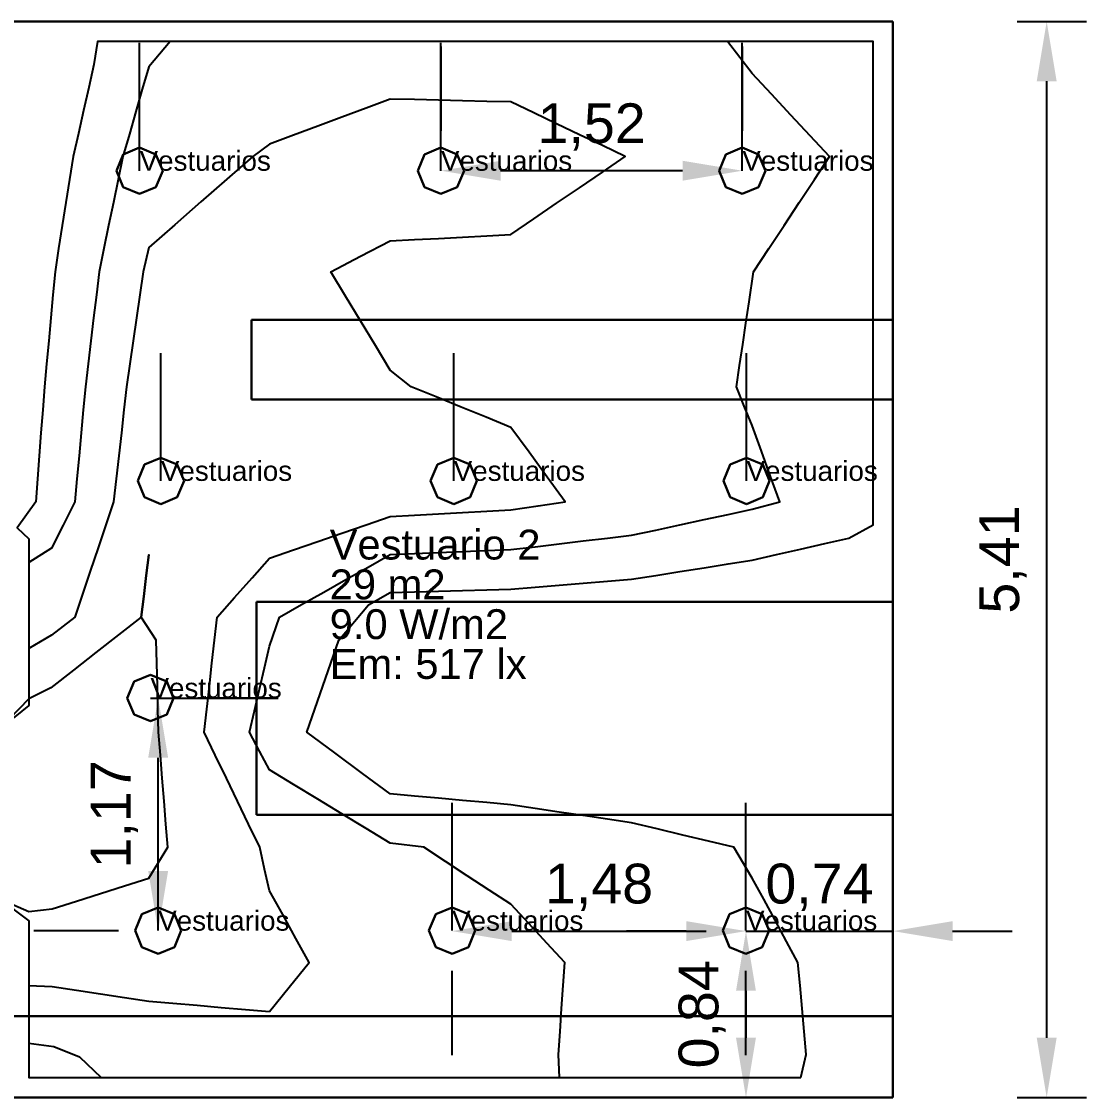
# Model space of a CAD drawing. Header units: millimetres. Extents: x 3.7 to 38, y 4.9 to 16.2.
# Drawn here: x 13.48 to 18.83, y 5.96 to 11.37 of the extents above; entities that cross this region are included whole.
import ezdxf

# ---------------------------------------------------------------- set-up
doc = ezdxf.new("R2010")
doc.units = ezdxf.units.MM
for name, color, linetype in [('DLXFURN', 5, 'Continuous'), ('DLXISO', 7, 'Continuous'), ('DLXLUM', 2, 'Continuous'), ('DLXLUMEX', 2, 'Continuous'), ('DLXSCENE', 7, 'Continuous'), ('DLXSUM', 9, 'Continuous'), ('MAPAS', 7, 'Continuous')]:
    doc.layers.add(name, color=color, linetype=linetype)
doc.layers.get('0').off()
doc.styles.get("Standard").update_dxf_attribs({"font": 'arial.ttf'})
doc.dimstyles.new('ISO-25', dxfattribs={"dimtxt": 0.2, "dimasz": 0.3, "dimexe": 0.2, "dimexo": 0.625, "dimgap": 0.1, "dimtad": 1, "dimtoh": 1, "dimtxsty": 'Standard', "dimcen": 2.5, "dimadec": 0, "dimazin": 0, "dimtfac": 1, "dimtmove": 0, "dimatfit": 3, "dimfxl": 1, "dimarcsym": 0})

# ---------------------------------------------------------------- blocks, each defined once
blk = doc.blocks.new('*U62')
at = {"color": 1}
blk.add_line((0, 0), (0, 0.6425), dxfattribs=at)
for p, q in [((-0.0822, 0.0822), (0, 0.1163)), ((0, 0.1163), (-0.0822, 0.0822)), ((0, 0.1163), (-0.0822, 0.0822)), ((-0.0822, 0.0822), (0, 0.1163)), ((0, 0.1163), (0.0822, 0.0822)), ((0.0822, 0.0822), (0, 0.1163)), ((0.0822, 0.0822), (0, 0.1163)), ((0, 0.1163), (0, 0.1163)), ((0, 0.1163), (0.0822, 0.0822)), ((0, 0.1163), (0, 0.1163)), ((-0.1163, 0), (-0.0822, 0.0822)), ((-0.0822, 0.0822), (-0.1163, 0)), ((-0.0822, 0.0822), (-0.1163, 0)), ((-0.1163, 0), (-0.0822, 0.0822)), ((-0.0822, 0.0822), (-0.0822, 0.0822)), ((-0.0822, 0.0822), (-0.0822, 0.0822)), ((0.0822, 0.0822), (0.1163, 0)), ((0.1163, 0), (0.0822, 0.0822)), ((0.0822, 0.0822), (0.0822, 0.0822)), ((0.1163, 0), (0.0822, 0.0822)), ((0.0822, 0.0822), (0.0822, 0.0822)), ((0.0822, 0.0822), (0.1163, 0)), ((-0.0822, -0.0822), (-0.1163, 0)), ((-0.1163, 0), (-0.0822, -0.0822)), ((-0.1163, 0), (-0.1163, 0)), ((-0.1163, 0), (-0.0822, -0.0822)), ((-0.0822, -0.0822), (-0.1163, 0)), ((-0.1163, 0), (-0.1163, 0)), ((0.1163, 0), (0.0822, -0.0822)), ((0.0822, -0.0822), (0.1163, 0)), ((0.0822, -0.0822), (0.1163, 0)), ((0.1163, 0), (0.0822, -0.0822)), ((0.1163, 0), (0.1163, 0)), ((0.1163, 0), (0.1163, 0)), ((0, -0.1163), (-0.0822, -0.0822)), ((-0.0822, -0.0822), (0, -0.1163)), ((-0.0822, -0.0822), (0, -0.1163)), ((0, -0.1163), (-0.0822, -0.0822)), ((-0.0822, -0.0822), (-0.0822, -0.0822)), ((-0.0822, -0.0822), (-0.0822, -0.0822)), ((0.0822, -0.0822), (0, -0.1163)), ((0, -0.1163), (0.0822, -0.0822)), ((0, -0.1163), (0.0822, -0.0822)), ((0.0822, -0.0822), (0, -0.1163)), ((0.0822, -0.0822), (0.0822, -0.0822)), ((0.0822, -0.0822), (0.0822, -0.0822)), ((0, -0.1163), (0, -0.1163)), ((0, -0.1163), (0, -0.1163))]:
    blk.add_line(p, q)
at = {"layer": 'DLXLUMEX', "color": 7}
blk.add_text('Vestuarios', height=0.1, dxfattribs=at).set_placement((0, 0))
blk = doc.blocks.new('*U63')
at = {"color": 1}
blk.add_line((0, 0), (0, 0.6425), dxfattribs=at)
for p, q in [((-0.0822, 0.0822), (0, 0.1163)), ((0, 0.1163), (-0.0822, 0.0822)), ((0, 0.1163), (-0.0822, 0.0822)), ((-0.0822, 0.0822), (0, 0.1163)), ((0, 0.1163), (0.0822, 0.0822)), ((0.0822, 0.0822), (0, 0.1163)), ((0.0822, 0.0822), (0, 0.1163)), ((0, 0.1163), (0, 0.1163)), ((0, 0.1163), (0.0822, 0.0822)), ((0, 0.1163), (0, 0.1163)), ((-0.1163, 0), (-0.0822, 0.0822)), ((-0.0822, 0.0822), (-0.1163, 0)), ((-0.0822, 0.0822), (-0.1163, 0)), ((-0.1163, 0), (-0.0822, 0.0822)), ((-0.0822, 0.0822), (-0.0822, 0.0822)), ((-0.0822, 0.0822), (-0.0822, 0.0822)), ((0.0822, 0.0822), (0.1163, 0)), ((0.1163, 0), (0.0822, 0.0822)), ((0.0822, 0.0822), (0.0822, 0.0822)), ((0.1163, 0), (0.0822, 0.0822)), ((0.0822, 0.0822), (0.0822, 0.0822)), ((0.0822, 0.0822), (0.1163, 0)), ((-0.0822, -0.0822), (-0.1163, 0)), ((-0.1163, 0), (-0.0822, -0.0822)), ((-0.1163, 0), (-0.1163, 0)), ((-0.1163, 0), (-0.0822, -0.0822)), ((-0.0822, -0.0822), (-0.1163, 0)), ((-0.1163, 0), (-0.1163, 0)), ((0.1163, 0), (0.0822, -0.0822)), ((0.0822, -0.0822), (0.1163, 0)), ((0.0822, -0.0822), (0.1163, 0)), ((0.1163, 0), (0.0822, -0.0822)), ((0.1163, 0), (0.1163, 0)), ((0.1163, 0), (0.1163, 0)), ((0, -0.1163), (-0.0822, -0.0822)), ((-0.0822, -0.0822), (0, -0.1163)), ((-0.0822, -0.0822), (0, -0.1163)), ((0, -0.1163), (-0.0822, -0.0822)), ((-0.0822, -0.0822), (-0.0822, -0.0822)), ((-0.0822, -0.0822), (-0.0822, -0.0822)), ((0.0822, -0.0822), (0, -0.1163)), ((0, -0.1163), (0.0822, -0.0822)), ((0, -0.1163), (0.0822, -0.0822)), ((0.0822, -0.0822), (0, -0.1163)), ((0.0822, -0.0822), (0.0822, -0.0822)), ((0.0822, -0.0822), (0.0822, -0.0822)), ((0, -0.1163), (0, -0.1163)), ((0, -0.1163), (0, -0.1163))]:
    blk.add_line(p, q)
at = {"layer": 'DLXLUMEX', "color": 7}
blk.add_text('Vestuarios', height=0.1, dxfattribs=at).set_placement((0, 0))
blk = doc.blocks.new('*U64')
at = {"color": 1}
blk.add_line((0, 0), (0, 0.6425), dxfattribs=at)
for p, q in [((-0.0822, 0.0822), (0, 0.1163)), ((0, 0.1163), (-0.0822, 0.0822)), ((0, 0.1163), (-0.0822, 0.0822)), ((-0.0822, 0.0822), (0, 0.1163)), ((0, 0.1163), (0.0822, 0.0822)), ((0.0822, 0.0822), (0, 0.1163)), ((0.0822, 0.0822), (0, 0.1163)), ((0, 0.1163), (0, 0.1163)), ((0, 0.1163), (0.0822, 0.0822)), ((0, 0.1163), (0, 0.1163)), ((-0.1163, 0), (-0.0822, 0.0822)), ((-0.0822, 0.0822), (-0.1163, 0)), ((-0.0822, 0.0822), (-0.1163, 0)), ((-0.1163, 0), (-0.0822, 0.0822)), ((-0.0822, 0.0822), (-0.0822, 0.0822)), ((-0.0822, 0.0822), (-0.0822, 0.0822)), ((0.0822, 0.0822), (0.1163, 0)), ((0.1163, 0), (0.0822, 0.0822)), ((0.0822, 0.0822), (0.0822, 0.0822)), ((0.1163, 0), (0.0822, 0.0822)), ((0.0822, 0.0822), (0.0822, 0.0822)), ((0.0822, 0.0822), (0.1163, 0)), ((-0.0822, -0.0822), (-0.1163, 0)), ((-0.1163, 0), (-0.0822, -0.0822)), ((-0.1163, 0), (-0.1163, 0)), ((-0.1163, 0), (-0.0822, -0.0822)), ((-0.0822, -0.0822), (-0.1163, 0)), ((-0.1163, 0), (-0.1163, 0)), ((0.1163, 0), (0.0822, -0.0822)), ((0.0822, -0.0822), (0.1163, 0)), ((0.0822, -0.0822), (0.1163, 0)), ((0.1163, 0), (0.0822, -0.0822)), ((0.1163, 0), (0.1163, 0)), ((0.1163, 0), (0.1163, 0)), ((0, -0.1163), (-0.0822, -0.0822)), ((-0.0822, -0.0822), (0, -0.1163)), ((-0.0822, -0.0822), (0, -0.1163)), ((0, -0.1163), (-0.0822, -0.0822)), ((-0.0822, -0.0822), (-0.0822, -0.0822)), ((-0.0822, -0.0822), (-0.0822, -0.0822)), ((0.0822, -0.0822), (0, -0.1163)), ((0, -0.1163), (0.0822, -0.0822)), ((0, -0.1163), (0.0822, -0.0822)), ((0.0822, -0.0822), (0, -0.1163)), ((0.0822, -0.0822), (0.0822, -0.0822)), ((0.0822, -0.0822), (0.0822, -0.0822)), ((0, -0.1163), (0, -0.1163)), ((0, -0.1163), (0, -0.1163))]:
    blk.add_line(p, q)
at = {"layer": 'DLXLUMEX', "color": 7}
blk.add_text('Vestuarios', height=0.1, dxfattribs=at).set_placement((0, 0))
blk = doc.blocks.new('*U65')
for p, q in [((-0.0822, 0.0822), (0, 0.1163)), ((0, 0.1163), (-0.0822, 0.0822)), ((0, 0.1163), (-0.0822, 0.0822)), ((-0.0822, 0.0822), (0, 0.1163)), ((0, 0.1163), (0.0822, 0.0822)), ((0.0822, 0.0822), (0, 0.1163)), ((0, 0.1163), (0, 0.1163)), ((0.0822, 0.0822), (0, 0.1163)), ((0, 0.1163), (0, 0.1163)), ((0, 0.1163), (0.0822, 0.0822)), ((-0.1163, 0), (-0.0822, 0.0822)), ((-0.0822, 0.0822), (-0.1163, 0)), ((-0.0822, 0.0822), (-0.1163, 0)), ((-0.1163, 0), (-0.0822, 0.0822)), ((-0.0822, 0.0822), (-0.0822, 0.0822)), ((-0.0822, 0.0822), (-0.0822, 0.0822)), ((0.0822, 0.0822), (0.1163, 0)), ((0.1163, 0), (0.0822, 0.0822)), ((0.0822, 0.0822), (0.0822, 0.0822)), ((0.1163, 0), (0.0822, 0.0822)), ((0.0822, 0.0822), (0.0822, 0.0822)), ((0.0822, 0.0822), (0.1163, 0)), ((-0.0822, -0.0822), (-0.1163, 0)), ((-0.1163, 0), (-0.0822, -0.0822)), ((-0.1163, 0), (-0.1163, 0)), ((-0.1163, 0), (-0.0822, -0.0822)), ((-0.0822, -0.0822), (-0.1163, 0)), ((-0.1163, 0), (-0.1163, 0)), ((0.1163, 0), (0.0822, -0.0822)), ((0.0822, -0.0822), (0.1163, 0)), ((0.0822, -0.0822), (0.1163, 0)), ((0.1163, 0), (0.0822, -0.0822)), ((0.1163, 0), (0.1163, 0)), ((0.1163, 0), (0.1163, 0)), ((0, -0.1163), (-0.0822, -0.0822)), ((-0.0822, -0.0822), (0, -0.1163)), ((-0.0822, -0.0822), (0, -0.1163)), ((0, -0.1163), (-0.0822, -0.0822)), ((-0.0822, -0.0822), (-0.0822, -0.0822)), ((-0.0822, -0.0822), (-0.0822, -0.0822)), ((0.0822, -0.0822), (0, -0.1163)), ((0, -0.1163), (0.0822, -0.0822)), ((0, -0.1163), (0.0822, -0.0822)), ((0.0822, -0.0822), (0, -0.1163)), ((0.0822, -0.0822), (0.0822, -0.0822)), ((0.0822, -0.0822), (0.0822, -0.0822)), ((0, -0.1163), (0, -0.1163)), ((0, -0.1163), (0, -0.1163))]:
    blk.add_line(p, q)
at = {"color": 1}
blk.add_line((0, 0), (0.6425, 0), dxfattribs=at)
at = {"layer": 'DLXLUMEX', "color": 7}
blk.add_text('Vestuarios', height=0.1, dxfattribs=at).set_placement((0, 0))
blk = doc.blocks.new('*U66')
at = {"color": 1}
blk.add_line((0, 0), (0, 0.6425), dxfattribs=at)
for p, q in [((-0.0822, 0.0822), (0, 0.1163)), ((0, 0.1163), (-0.0822, 0.0822)), ((0, 0.1163), (-0.0822, 0.0822)), ((-0.0822, 0.0822), (0, 0.1163)), ((0, 0.1163), (0.0822, 0.0822)), ((0.0822, 0.0822), (0, 0.1163)), ((0.0822, 0.0822), (0, 0.1163)), ((0, 0.1163), (0, 0.1163)), ((0, 0.1163), (0.0822, 0.0822)), ((0, 0.1163), (0, 0.1163)), ((-0.1163, 0), (-0.0822, 0.0822)), ((-0.0822, 0.0822), (-0.1163, 0)), ((-0.0822, 0.0822), (-0.1163, 0)), ((-0.1163, 0), (-0.0822, 0.0822)), ((-0.0822, 0.0822), (-0.0822, 0.0822)), ((-0.0822, 0.0822), (-0.0822, 0.0822)), ((0.0822, 0.0822), (0.1163, 0)), ((0.1163, 0), (0.0822, 0.0822)), ((0.0822, 0.0822), (0.0822, 0.0822)), ((0.1163, 0), (0.0822, 0.0822)), ((0.0822, 0.0822), (0.0822, 0.0822)), ((0.0822, 0.0822), (0.1163, 0)), ((-0.0822, -0.0822), (-0.1163, 0)), ((-0.1163, 0), (-0.0822, -0.0822)), ((-0.1163, 0), (-0.1163, 0)), ((-0.1163, 0), (-0.0822, -0.0822)), ((-0.0822, -0.0822), (-0.1163, 0)), ((-0.1163, 0), (-0.1163, 0)), ((0.1163, 0), (0.0822, -0.0822)), ((0.0822, -0.0822), (0.1163, 0)), ((0.0822, -0.0822), (0.1163, 0)), ((0.1163, 0), (0.0822, -0.0822)), ((0.1163, 0), (0.1163, 0)), ((0.1163, 0), (0.1163, 0)), ((0, -0.1163), (-0.0822, -0.0822)), ((-0.0822, -0.0822), (0, -0.1163)), ((-0.0822, -0.0822), (-0.0822, -0.0822)), ((-0.0822, -0.0822), (0, -0.1163)), ((0, -0.1163), (-0.0822, -0.0822)), ((-0.0822, -0.0822), (-0.0822, -0.0822)), ((0.0822, -0.0822), (0, -0.1163)), ((0, -0.1163), (0.0822, -0.0822)), ((0, -0.1163), (0.0822, -0.0822)), ((0.0822, -0.0822), (0, -0.1163)), ((0.0822, -0.0822), (0.0822, -0.0822)), ((0.0822, -0.0822), (0.0822, -0.0822)), ((0, -0.1163), (0, -0.1163)), ((0, -0.1163), (0, -0.1163))]:
    blk.add_line(p, q)
at = {"layer": 'DLXLUMEX', "color": 7}
blk.add_text('Vestuarios', height=0.1, dxfattribs=at).set_placement((0, 0))
blk = doc.blocks.new('*U67')
at = {"color": 1}
blk.add_line((0, 0), (0, 0.6425), dxfattribs=at)
for p, q in [((-0.0822, 0.0822), (0, 0.1163)), ((0, 0.1163), (-0.0822, 0.0822)), ((0, 0.1163), (-0.0822, 0.0822)), ((-0.0822, 0.0822), (0, 0.1163)), ((0, 0.1163), (0.0822, 0.0822)), ((0.0822, 0.0822), (0, 0.1163)), ((0.0822, 0.0822), (0, 0.1163)), ((0, 0.1163), (0, 0.1163)), ((0, 0.1163), (0.0822, 0.0822)), ((0, 0.1163), (0, 0.1163)), ((-0.1163, 0), (-0.0822, 0.0822)), ((-0.0822, 0.0822), (-0.1163, 0)), ((-0.0822, 0.0822), (-0.1163, 0)), ((-0.1163, 0), (-0.0822, 0.0822)), ((-0.0822, 0.0822), (-0.0822, 0.0822)), ((-0.0822, 0.0822), (-0.0822, 0.0822)), ((0.0822, 0.0822), (0.1163, 0)), ((0.1163, 0), (0.0822, 0.0822)), ((0.0822, 0.0822), (0.0822, 0.0822)), ((0.1163, 0), (0.0822, 0.0822)), ((0.0822, 0.0822), (0.0822, 0.0822)), ((0.0822, 0.0822), (0.1163, 0)), ((-0.0822, -0.0822), (-0.1163, 0)), ((-0.1163, 0), (-0.0822, -0.0822)), ((-0.1163, 0), (-0.1163, 0)), ((-0.1163, 0), (-0.0822, -0.0822)), ((-0.0822, -0.0822), (-0.1163, 0)), ((-0.1163, 0), (-0.1163, 0)), ((0.1163, 0), (0.0822, -0.0822)), ((0.0822, -0.0822), (0.1163, 0)), ((0.0822, -0.0822), (0.1163, 0)), ((0.1163, 0), (0.0822, -0.0822)), ((0.1163, 0), (0.1163, 0)), ((0.1163, 0), (0.1163, 0)), ((0, -0.1163), (-0.0822, -0.0822)), ((-0.0822, -0.0822), (0, -0.1163)), ((-0.0822, -0.0822), (0, -0.1163)), ((0, -0.1163), (-0.0822, -0.0822)), ((-0.0822, -0.0822), (-0.0822, -0.0822)), ((-0.0822, -0.0822), (-0.0822, -0.0822)), ((0.0822, -0.0822), (0, -0.1163)), ((0, -0.1163), (0.0822, -0.0822)), ((0, -0.1163), (0.0822, -0.0822)), ((0.0822, -0.0822), (0, -0.1163)), ((0.0822, -0.0822), (0.0822, -0.0822)), ((0.0822, -0.0822), (0.0822, -0.0822)), ((0, -0.1163), (0, -0.1163)), ((0, -0.1163), (0, -0.1163))]:
    blk.add_line(p, q)
at = {"layer": 'DLXLUMEX', "color": 7}
blk.add_text('Vestuarios', height=0.1, dxfattribs=at).set_placement((0, 0))
blk = doc.blocks.new('*U68')
at = {"color": 1}
blk.add_line((0, 0), (0, 0.6425), dxfattribs=at)
for p, q in [((-0.0822, 0.0822), (0, 0.1163)), ((0, 0.1163), (-0.0822, 0.0822)), ((0, 0.1163), (-0.0822, 0.0822)), ((-0.0822, 0.0822), (0, 0.1163)), ((0, 0.1163), (0.0822, 0.0822)), ((0.0822, 0.0822), (0, 0.1163)), ((0.0822, 0.0822), (0, 0.1163)), ((0, 0.1163), (0, 0.1163)), ((0, 0.1163), (0.0822, 0.0822)), ((0, 0.1163), (0, 0.1163)), ((-0.1163, 0), (-0.0822, 0.0822)), ((-0.0822, 0.0822), (-0.1163, 0)), ((-0.0822, 0.0822), (-0.1163, 0)), ((-0.1163, 0), (-0.0822, 0.0822)), ((-0.0822, 0.0822), (-0.0822, 0.0822)), ((-0.0822, 0.0822), (-0.0822, 0.0822)), ((0.0822, 0.0822), (0.1163, 0)), ((0.1163, 0), (0.0822, 0.0822)), ((0.0822, 0.0822), (0.0822, 0.0822)), ((0.1163, 0), (0.0822, 0.0822)), ((0.0822, 0.0822), (0.0822, 0.0822)), ((0.0822, 0.0822), (0.1163, 0)), ((-0.0822, -0.0822), (-0.1163, 0)), ((-0.1163, 0), (-0.0822, -0.0822)), ((-0.1163, 0), (-0.1163, 0)), ((-0.1163, 0), (-0.0822, -0.0822)), ((-0.0822, -0.0822), (-0.1163, 0)), ((-0.1163, 0), (-0.1163, 0)), ((0.1163, 0), (0.0822, -0.0822)), ((0.0822, -0.0822), (0.1163, 0)), ((0.0822, -0.0822), (0.1163, 0)), ((0.1163, 0), (0.0822, -0.0822)), ((0.1163, 0), (0.1163, 0)), ((0.1163, 0), (0.1163, 0)), ((0, -0.1163), (-0.0822, -0.0822)), ((-0.0822, -0.0822), (0, -0.1163)), ((-0.0822, -0.0822), (-0.0822, -0.0822)), ((-0.0822, -0.0822), (0, -0.1163)), ((0, -0.1163), (-0.0822, -0.0822)), ((-0.0822, -0.0822), (-0.0822, -0.0822)), ((0.0822, -0.0822), (0, -0.1163)), ((0, -0.1163), (0.0822, -0.0822)), ((0, -0.1163), (0.0822, -0.0822)), ((0.0822, -0.0822), (0, -0.1163)), ((0.0822, -0.0822), (0.0822, -0.0822)), ((0.0822, -0.0822), (0.0822, -0.0822)), ((0, -0.1163), (0, -0.1163)), ((0, -0.1163), (0, -0.1163))]:
    blk.add_line(p, q)
at = {"layer": 'DLXLUMEX', "color": 7}
blk.add_text('Vestuarios', height=0.1, dxfattribs=at).set_placement((0, 0))
blk = doc.blocks.new('*U69')
at = {"color": 1}
blk.add_line((0, 0), (0, 0.6425), dxfattribs=at)
for p, q in [((-0.0822, 0.0822), (0, 0.1163)), ((0, 0.1163), (-0.0822, 0.0822)), ((0, 0.1163), (-0.0822, 0.0822)), ((-0.0822, 0.0822), (0, 0.1163)), ((0, 0.1163), (0.0822, 0.0822)), ((0.0822, 0.0822), (0, 0.1163)), ((0.0822, 0.0822), (0, 0.1163)), ((0, 0.1163), (0, 0.1163)), ((0, 0.1163), (0.0822, 0.0822)), ((0, 0.1163), (0, 0.1163)), ((-0.1163, 0), (-0.0822, 0.0822)), ((-0.0822, 0.0822), (-0.1163, 0)), ((-0.0822, 0.0822), (-0.1163, 0)), ((-0.1163, 0), (-0.0822, 0.0822)), ((-0.0822, 0.0822), (-0.0822, 0.0822)), ((-0.0822, 0.0822), (-0.0822, 0.0822)), ((0.0822, 0.0822), (0.1163, 0)), ((0.1163, 0), (0.0822, 0.0822)), ((0.0822, 0.0822), (0.0822, 0.0822)), ((0.1163, 0), (0.0822, 0.0822)), ((0.0822, 0.0822), (0.0822, 0.0822)), ((0.0822, 0.0822), (0.1163, 0)), ((-0.0822, -0.0822), (-0.1163, 0)), ((-0.1163, 0), (-0.0822, -0.0822)), ((-0.1163, 0), (-0.0822, -0.0822)), ((-0.0822, -0.0822), (-0.1163, 0)), ((-0.1163, 0), (-0.1163, 0)), ((-0.1163, 0), (-0.1163, 0)), ((0.1163, 0), (0.0822, -0.0822)), ((0.0822, -0.0822), (0.1163, 0)), ((0.0822, -0.0822), (0.1163, 0)), ((0.1163, 0), (0.0822, -0.0822)), ((0.1163, 0), (0.1163, 0)), ((0.1163, 0), (0.1163, 0)), ((0, -0.1163), (-0.0822, -0.0822)), ((-0.0822, -0.0822), (0, -0.1163)), ((-0.0822, -0.0822), (0, -0.1163)), ((0, -0.1163), (-0.0822, -0.0822)), ((-0.0822, -0.0822), (-0.0822, -0.0822)), ((-0.0822, -0.0822), (-0.0822, -0.0822)), ((0.0822, -0.0822), (0, -0.1163)), ((0, -0.1163), (0.0822, -0.0822)), ((0, -0.1163), (0.0822, -0.0822)), ((0.0822, -0.0822), (0, -0.1163)), ((0.0822, -0.0822), (0.0822, -0.0822)), ((0.0822, -0.0822), (0.0822, -0.0822)), ((0, -0.1163), (0, -0.1163)), ((0, -0.1163), (0, -0.1163))]:
    blk.add_line(p, q)
at = {"layer": 'DLXLUMEX', "color": 7}
blk.add_text('Vestuarios', height=0.1, dxfattribs=at).set_placement((0, 0))
blk = doc.blocks.new('*U70')
at = {"color": 1}
blk.add_line((0, 0), (0, 0.6425), dxfattribs=at)
for p, q in [((-0.0822, 0.0822), (0, 0.1163)), ((0, 0.1163), (-0.0822, 0.0822)), ((0, 0.1163), (-0.0822, 0.0822)), ((-0.0822, 0.0822), (0, 0.1163)), ((0, 0.1163), (0.0822, 0.0822)), ((0.0822, 0.0822), (0, 0.1163)), ((0.0822, 0.0822), (0, 0.1163)), ((0, 0.1163), (0, 0.1163)), ((0, 0.1163), (0.0822, 0.0822)), ((0, 0.1163), (0, 0.1163)), ((-0.1163, 0), (-0.0822, 0.0822)), ((-0.0822, 0.0822), (-0.1163, 0)), ((-0.0822, 0.0822), (-0.1163, 0)), ((-0.1163, 0), (-0.0822, 0.0822)), ((-0.0822, 0.0822), (-0.0822, 0.0822)), ((-0.0822, 0.0822), (-0.0822, 0.0822)), ((0.0822, 0.0822), (0.1163, 0)), ((0.1163, 0), (0.0822, 0.0822)), ((0.0822, 0.0822), (0.0822, 0.0822)), ((0.1163, 0), (0.0822, 0.0822)), ((0.0822, 0.0822), (0.0822, 0.0822)), ((0.0822, 0.0822), (0.1163, 0)), ((-0.0822, -0.0822), (-0.1163, 0)), ((-0.1163, 0), (-0.0822, -0.0822)), ((-0.1163, 0), (-0.0822, -0.0822)), ((-0.0822, -0.0822), (-0.1163, 0)), ((-0.1163, 0), (-0.1163, 0)), ((-0.1163, 0), (-0.1163, 0)), ((0.1163, 0), (0.0822, -0.0822)), ((0.0822, -0.0822), (0.1163, 0)), ((0.0822, -0.0822), (0.1163, 0)), ((0.1163, 0), (0.0822, -0.0822)), ((0.1163, 0), (0.1163, 0)), ((0.1163, 0), (0.1163, 0)), ((0, -0.1163), (-0.0822, -0.0822)), ((-0.0822, -0.0822), (0, -0.1163)), ((-0.0822, -0.0822), (-0.0822, -0.0822)), ((-0.0822, -0.0822), (0, -0.1163)), ((0, -0.1163), (-0.0822, -0.0822)), ((-0.0822, -0.0822), (-0.0822, -0.0822)), ((0.0822, -0.0822), (0, -0.1163)), ((0, -0.1163), (0.0822, -0.0822)), ((0, -0.1163), (0.0822, -0.0822)), ((0.0822, -0.0822), (0, -0.1163)), ((0.0822, -0.0822), (0.0822, -0.0822)), ((0.0822, -0.0822), (0.0822, -0.0822)), ((0, -0.1163), (0, -0.1163)), ((0, -0.1163), (0, -0.1163))]:
    blk.add_line(p, q)
at = {"layer": 'DLXLUMEX', "color": 7}
blk.add_text('Vestuarios', height=0.1, dxfattribs=at).set_placement((0, 0))
blk = doc.blocks.new('*U72')
at = {"color": 1}
blk.add_line((0, 0), (0, 0.6425), dxfattribs=at)
for p, q in [((-0.0822, 0.0822), (0, 0.1163)), ((0, 0.1163), (-0.0822, 0.0822)), ((0, 0.1163), (-0.0822, 0.0822)), ((-0.0822, 0.0822), (0, 0.1163)), ((0, 0.1163), (0.0822, 0.0822)), ((0.0822, 0.0822), (0, 0.1163)), ((0.0822, 0.0822), (0, 0.1163)), ((0, 0.1163), (0, 0.1163)), ((0, 0.1163), (0.0822, 0.0822)), ((0, 0.1163), (0, 0.1163)), ((-0.1163, 0), (-0.0822, 0.0822)), ((-0.0822, 0.0822), (-0.1163, 0)), ((-0.0822, 0.0822), (-0.1163, 0)), ((-0.1163, 0), (-0.0822, 0.0822)), ((-0.0822, 0.0822), (-0.0822, 0.0822)), ((-0.0822, 0.0822), (-0.0822, 0.0822)), ((0.0822, 0.0822), (0.1163, 0)), ((0.1163, 0), (0.0822, 0.0822)), ((0.0822, 0.0822), (0.0822, 0.0822)), ((0.1163, 0), (0.0822, 0.0822)), ((0.0822, 0.0822), (0.0822, 0.0822)), ((0.0822, 0.0822), (0.1163, 0)), ((-0.0822, -0.0822), (-0.1163, 0)), ((-0.1163, 0), (-0.0822, -0.0822)), ((-0.1163, 0), (-0.0822, -0.0822)), ((-0.0822, -0.0822), (-0.1163, 0)), ((-0.1163, 0), (-0.1163, 0)), ((-0.1163, 0), (-0.1163, 0)), ((0.1163, 0), (0.0822, -0.0822)), ((0.0822, -0.0822), (0.1163, 0)), ((0.0822, -0.0822), (0.1163, 0)), ((0.1163, 0), (0.0822, -0.0822)), ((0.1163, 0), (0.1163, 0)), ((0.1163, 0), (0.1163, 0)), ((0, -0.1163), (-0.0822, -0.0822)), ((-0.0822, -0.0822), (0, -0.1163)), ((-0.0822, -0.0822), (0, -0.1163)), ((0, -0.1163), (-0.0822, -0.0822)), ((-0.0822, -0.0822), (-0.0822, -0.0822)), ((-0.0822, -0.0822), (-0.0822, -0.0822)), ((0.0822, -0.0822), (0, -0.1163)), ((0, -0.1163), (0.0822, -0.0822)), ((0, -0.1163), (0.0822, -0.0822)), ((0.0822, -0.0822), (0, -0.1163)), ((0.0822, -0.0822), (0.0822, -0.0822)), ((0.0822, -0.0822), (0.0822, -0.0822)), ((0, -0.1163), (0, -0.1163)), ((0, -0.1163), (0, -0.1163))]:
    blk.add_line(p, q)
at = {"layer": 'DLXLUMEX', "color": 7}
blk.add_text('Vestuarios', height=0.1, dxfattribs=at).set_placement((0, 0))
blk = doc.blocks.new('*U74')
for p, q in [((2.625, 0.2559), (-0.575, 0.2559)), ((-0.575, 0.2559), (-0.575, -0.8141)), ((-0.575, 0.2559), (-0.575, -0.8141)), ((-0.575, -0.8141), (-0.575, 0.2559)), ((-0.575, 0.2559), (-0.575, 0.2559)), ((2.625, 0.2559), (-0.575, 0.2559)), ((-0.575, 0.2559), (-0.575, 0.2559)), ((-0.575, 0.2559), (2.625, 0.2559)), ((2.625, -0.8141), (2.625, 0.2559)), ((2.625, -0.8141), (2.625, 0.2559)), ((2.625, 0.2559), (2.625, 0.2559)), ((2.625, 0.2559), (2.625, -0.8141)), ((2.625, 0.2559), (2.625, 0.2559)), ((-0.575, -0.8141), (2.625, -0.8141)), ((-0.575, -0.8141), (-0.575, -0.8141)), ((-0.575, -0.8141), (2.625, -0.8141)), ((2.625, -0.8141), (-0.575, -0.8141)), ((-0.575, -0.8141), (-0.575, -0.8141)), ((2.625, -0.8141), (2.625, -0.8141)), ((2.625, -0.8141), (2.625, -0.8141))]:
    blk.add_line(p, q)
blk = doc.blocks.new('*U75')
for p, q in [((2.933, 0.2), (-0.292, 0.2)), ((-0.292, 0.2), (-0.292, -0.2)), ((-0.292, 0.2), (-0.292, -0.2)), ((-0.292, -0.2), (-0.292, 0.2)), ((-0.292, 0.2), (-0.292, 0.2)), ((-0.292, 0.2), (-0.292, 0.2)), ((-0.292, 0.2), (2.933, 0.2)), ((2.933, 0.2), (-0.292, 0.2)), ((2.933, -0.2), (2.933, 0.2)), ((2.933, 0.2), (2.933, 0.2)), ((-0.292, -0.2), (2.933, -0.2)), ((-0.292, -0.2), (-0.292, -0.2)), ((-0.292, -0.2), (2.933, -0.2)), ((2.933, -0.2), (-0.292, -0.2)), ((-0.292, -0.2), (-0.292, -0.2)), ((2.933, -0.2), (2.933, -0.2))]:
    blk.add_line(p, q)
blk = doc.blocks.new('*U76')
for p, q in [((4.033, -0.9997), (-0.412, -0.9997)), ((-0.412, -0.9997), (-0.412, -1.4077)), ((4.033, -0.9997), (-0.412, -0.9997)), ((-0.412, -0.9997), (-0.412, -0.9997)), ((-0.412, -0.9997), (4.033, -0.9997)), ((4.033, -1.4077), (4.033, -0.9997)), ((4.033, -0.9997), (4.033, -0.9997)), ((-0.412, -1.4077), (4.033, -1.4077))]:
    blk.add_line(p, q)
blk = doc.blocks.new('*U77')
for p, q in [((42.958, 57.8), (48.033, 57.8)), ((48.033, 57.8), (42.958, 57.8)), ((48.033, 57.8), (48.033, 52.3923)), ((48.033, 52.3923), (48.033, 57.8)), ((48.033, 57.8), (48.033, 57.8)), ((48.033, 57.8), (48.033, 57.8)), ((48.033, 52.3923), (43.588, 52.3923)), ((43.588, 52.3923), (48.033, 52.3923)), ((48.033, 52.3923), (48.033, 52.3923)), ((48.033, 52.3923), (48.033, 52.3923))]:
    blk.add_line(p, q)
blk = doc.blocks.new('*U78')
for p, q in [((42.958, 57.8), (48.033, 57.8)), ((48.033, 57.8), (48.033, 52.3923)), ((48.033, 52.3923), (43.588, 52.3923))]:
    blk.add_line(p, q)
blk = doc.blocks.new('*U79')
for p, q in [((48.033, 57.8), (42.958, 57.8)), ((48.033, 52.3923), (48.033, 57.8)), ((43.588, 52.3923), (48.033, 52.3923))]:
    blk.add_line(p, q)
blk = doc.blocks.new('*U80')
at = {"layer": 'DLXSUM'}
for s, p in [('Vestuario 2', (0, 0)), ('29 m2', (0, -0.2)), ('9.0 W/m2', (0, -0.4)), ('Em: 517 lx', (0, -0.6))]:
    blk.add_text(s, height=0.15, dxfattribs=at).set_placement(p)
blk = doc.blocks.new('*U82')
at = {"color": 1}
for points in [[(47.5692, 52.4923, 0.85), (47.5976, 52.6081, 0.85), (47.587, 52.7238, 0.85), (47.5764, 52.8395, 0.85), (47.5658, 52.9552, 0.85), (47.5552, 53.071, 0.85), (47.4979, 53.1769, 0.85), (47.4407, 53.2829, 0.85), (47.3834, 53.3889, 0.85), (47.3261, 53.4949, 0.85), (47.2336, 53.6496, 0.85), (47.105, 53.6803, 0.85), (46.9764, 53.711, 0.85), (46.8478, 53.7417, 0.85), (46.7192, 53.7725, 0.85), (46.5978, 53.7906, 0.85), (46.4764, 53.8087, 0.85), (46.3551, 53.8269, 0.85), (46.2337, 53.845, 0.85), (46.1123, 53.8631, 0.85), (45.9909, 53.874, 0.85), (45.8695, 53.885, 0.85), (45.7482, 53.8959, 0.85), (45.6268, 53.9068, 0.85), (45.5054, 53.9177, 0.85), (45.3659, 54.0212, 0.85), (45.2264, 54.1247, 0.85), (45.0869, 54.2282, 0.85), (45.127, 54.3439, 0.85), (45.1671, 54.4597, 0.85), (45.2072, 54.5754, 0.85), (45.2473, 54.6911, 0.85), (45.3964, 54.8683, 0.85), (45.5054, 54.9297, 0.85), (45.6268, 54.9331, 0.85), (45.7482, 54.9364, 0.85), (45.8695, 54.9398, 0.85), (45.9909, 54.9432, 0.85), (46.1123, 54.9466, 0.85), (46.2337, 54.9567, 0.85), (46.3551, 54.9667, 0.85), (46.4764, 54.9768, 0.85), (46.5978, 54.9869, 0.85), (46.7192, 54.997, 0.85), (46.8406, 55.0162, 0.85), (46.962, 55.0354, 0.85), (47.0834, 55.0546, 0.85), (47.2047, 55.0738, 0.85), (47.3261, 55.093, 0.85), (47.4475, 55.1208, 0.85), (47.5689, 55.1486, 0.85), (47.6903, 55.1764, 0.85), (47.8116, 55.2041, 0.85), (47.933, 55.2698, 0.85), (47.933, 55.3855, 0.85), (47.933, 55.5012, 0.85), (47.933, 55.6169, 0.85), (47.933, 55.7327, 0.85), (47.933, 55.8484, 0.85), (47.933, 55.9641, 0.85), (47.933, 56.0798, 0.85), (47.933, 56.1956, 0.85), (47.933, 56.3113, 0.85), (47.933, 56.427, 0.85), (47.933, 56.5427, 0.85), (47.933, 56.6585, 0.85), (47.933, 56.7742, 0.85), (47.933, 56.8899, 0.85), (47.933, 57.0056, 0.85), (47.933, 57.1214, 0.85), (47.933, 57.2371, 0.85), (47.933, 57.3528, 0.85), (47.933, 57.4685, 0.85), (47.933, 57.5843, 0.85), (47.933, 57.7, 0.85), (47.8111, 57.7, 0.85), (47.6893, 57.7, 0.85), (47.5674, 57.7, 0.85), (47.4455, 57.7, 0.85), (47.3236, 57.7, 0.85), (47.2018, 57.7, 0.85), (47.0799, 57.7, 0.85), (46.958, 57.7, 0.85), (46.8361, 57.7, 0.85), (46.7143, 57.7, 0.85), (46.5924, 57.7, 0.85), (46.4705, 57.7, 0.85), (46.3486, 57.7, 0.85), (46.2268, 57.7, 0.85), (46.1049, 57.7, 0.85), (45.983, 57.7, 0.85), (45.8611, 57.7, 0.85), (45.7393, 57.7, 0.85), (45.6174, 57.7, 0.85), (45.4955, 57.7, 0.85), (45.3736, 57.7, 0.85), (45.2518, 57.7, 0.85), (45.1299, 57.7, 0.85), (45.008, 57.7, 0.85), (44.8861, 57.7, 0.85), (44.7643, 57.7, 0.85), (44.6424, 57.7, 0.85), (44.5205, 57.7, 0.85), (44.3986, 57.7, 0.85), (44.2768, 57.7, 0.85), (44.1549, 57.7, 0.85), (44.033, 57.7, 0.85), (44.0158, 57.5843, 0.85), (43.9897, 57.4685, 0.85), (43.9636, 57.3528, 0.85), (43.9375, 57.2371, 0.85), (43.9113, 57.1214, 0.85), (43.8931, 57.0056, 0.85), (43.8749, 56.8899, 0.85), (43.8567, 56.7742, 0.85), (43.8385, 56.6585, 0.85), (43.8203, 56.5427, 0.85), (43.8096, 56.427, 0.85), (43.7989, 56.3113, 0.85), (43.7883, 56.1956, 0.85), (43.7776, 56.0798, 0.85), (43.767, 55.9641, 0.85), (43.7583, 55.8484, 0.85), (43.7496, 55.7327, 0.85), (43.7409, 55.6169, 0.85), (43.7323, 55.5012, 0.85), (43.7236, 55.3855, 0.85), (43.6301, 55.2555, 0.85), (43.688, 55.2004, 0.85), (43.688, 55.0807, 0.85), (43.688, 54.9609, 0.85), (43.688, 54.8412, 0.85), (43.688, 54.7215, 0.85), (43.688, 54.6017, 0.85), (43.688, 54.482, 0.85), (43.688, 54.3622, 0.85), (43.538, 54.2425, 0.85)], [(43.538, 53.3925, 0.85), (43.688, 53.28, 0.85), (43.688, 53.1674, 0.85), (43.688, 53.0549, 0.85), (43.688, 52.9424, 0.85), (43.688, 52.8299, 0.85), (43.688, 52.7174, 0.85), (43.688, 52.6048, 0.85), (43.688, 52.4923, 0.85), (43.8093, 52.4923, 0.85), (43.9306, 52.4923, 0.85), (44.0519, 52.4923, 0.85), (44.1732, 52.4923, 0.85), (44.2945, 52.4923, 0.85), (44.4158, 52.4923, 0.85), (44.537, 52.4923, 0.85), (44.6583, 52.4923, 0.85), (44.7796, 52.4923, 0.85), (44.9009, 52.4923, 0.85), (45.0222, 52.4923, 0.85), (45.1435, 52.4923, 0.85), (45.2648, 52.4923, 0.85), (45.386, 52.4923, 0.85), (45.5073, 52.4923, 0.85), (45.6286, 52.4923, 0.85), (45.7499, 52.4923, 0.85), (45.8712, 52.4923, 0.85), (45.9925, 52.4923, 0.85), (46.1137, 52.4923, 0.85), (46.235, 52.4923, 0.85), (46.3563, 52.4923, 0.85), (46.4776, 52.4923, 0.85), (46.5989, 52.4923, 0.85), (46.7202, 52.4923, 0.85), (46.8415, 52.4923, 0.85), (46.9627, 52.4923, 0.85), (47.084, 52.4923, 0.85), (47.2053, 52.4923, 0.85), (47.3266, 52.4923, 0.85), (47.4479, 52.4923, 0.85), (47.5692, 52.4923, 0.85)]]:
    blk.add_polyline3d(points, dxfattribs=at)
at = {"color": 3}
for points in [[(46.3563, 52.4923, 0.85), (46.3511, 52.6081, 0.85), (46.3592, 52.7238, 0.85), (46.3674, 52.8395, 0.85), (46.3755, 52.9552, 0.85), (46.3836, 53.071, 0.85), (46.2932, 53.1684, 0.85), (46.2027, 53.2659, 0.85), (46.1123, 53.3633, 0.85), (46.0027, 53.4349, 0.85), (45.8931, 53.5065, 0.85), (45.7835, 53.578, 0.85), (45.6739, 53.6496, 0.85), (45.5054, 53.6701, 0.85), (45.384, 53.7438, 0.85), (45.2626, 53.8175, 0.85), (45.1413, 53.8912, 0.85), (45.0199, 53.9649, 0.85), (44.8985, 54.0386, 0.85), (44.8487, 54.1334, 0.85), (44.7988, 54.2282, 0.85), (44.8237, 54.3361, 0.85), (44.8487, 54.444, 0.85), (44.8736, 54.5519, 0.85), (44.8985, 54.6598, 0.85), (44.9488, 54.8068, 0.85), (45.0601, 54.8696, 0.85), (45.1714, 54.9323, 0.85), (45.2827, 54.995, 0.85), (45.3941, 55.0578, 0.85), (45.5054, 55.1205, 0.85), (45.6268, 55.1256, 0.85), (45.7482, 55.1308, 0.85), (45.8695, 55.1359, 0.85), (45.9909, 55.141, 0.85), (46.1123, 55.1461, 0.85), (46.2337, 55.1605, 0.85), (46.3551, 55.175, 0.85), (46.4764, 55.1894, 0.85), (46.5978, 55.2038, 0.85), (46.7192, 55.2183, 0.85), (46.8406, 55.2443, 0.85), (46.962, 55.2704, 0.85), (47.0834, 55.2964, 0.85), (47.2047, 55.3225, 0.85), (47.3261, 55.3485, 0.85), (47.4642, 55.3855, 0.85), (47.4181, 55.5133, 0.85), (47.3721, 55.6411, 0.85), (47.3261, 55.7689, 0.85), (47.2859, 55.8665, 0.85), (47.2457, 55.9641, 0.85), (47.2618, 56.0707, 0.85), (47.2778, 56.1774, 0.85), (47.2939, 56.284, 0.85), (47.31, 56.3906, 0.85), (47.3328, 56.5427, 0.85), (47.4091, 56.6585, 0.85), (47.4854, 56.7742, 0.85), (47.5617, 56.8899, 0.85), (47.638, 57.0056, 0.85), (47.7143, 57.1214, 0.85), (47.6172, 57.2257, 0.85), (47.5202, 57.3301, 0.85), (47.4231, 57.4344, 0.85), (47.3261, 57.5388, 0.85), (47.2018, 57.7, 0.85), (47.0799, 57.7, 0.85), (46.958, 57.7, 0.85), (46.8361, 57.7, 0.85), (46.7143, 57.7, 0.85), (46.5924, 57.7, 0.85), (46.4705, 57.7, 0.85), (46.3486, 57.7, 0.85), (46.2268, 57.7, 0.85), (46.1049, 57.7, 0.85), (45.983, 57.7, 0.85), (45.8611, 57.7, 0.85), (45.7393, 57.7, 0.85), (45.6174, 57.7, 0.85), (45.4955, 57.7, 0.85), (45.3736, 57.7, 0.85), (45.2518, 57.7, 0.85), (45.1299, 57.7, 0.85), (45.008, 57.7, 0.85), (44.8861, 57.7, 0.85), (44.7643, 57.7, 0.85), (44.6424, 57.7, 0.85), (44.5205, 57.7, 0.85), (44.3986, 57.7, 0.85), (44.2916, 57.5725, 0.85), (44.2591, 57.4597, 0.85), (44.2266, 57.3469, 0.85), (44.1941, 57.2342, 0.85), (44.1616, 57.1214, 0.85), (44.1377, 57.0056, 0.85), (44.1137, 56.8899, 0.85), (44.0897, 56.7742, 0.85), (44.0657, 56.6585, 0.85), (44.0417, 56.5427, 0.85), (44.028, 56.427, 0.85), (44.0144, 56.3113, 0.85), (44.0007, 56.1956, 0.85), (43.987, 56.0798, 0.85), (43.9733, 55.9641, 0.85), (43.9625, 55.8484, 0.85), (43.9516, 55.7327, 0.85), (43.9408, 55.6169, 0.85), (43.93, 55.5012, 0.85), (43.9192, 55.3855, 0.85), (43.8606, 55.2695, 0.85), (43.802, 55.1536, 0.85), (43.688, 55.0807, 0.85), (43.688, 54.956, 0.85), (43.688, 54.8412, 0.85), (43.688, 54.7215, 0.85), (43.688, 54.6017, 0.85), (43.688, 54.482, 0.85), (43.688, 54.3622, 0.85), (43.538, 54.2425, 0.85)], [(43.538, 53.3925, 0.85), (43.688, 53.28, 0.85), (43.688, 53.1674, 0.85), (43.688, 53.0549, 0.85), (43.688, 52.9424, 0.85), (43.688, 52.8299, 0.85), (43.688, 52.6648, 0.85), (43.8137, 52.6484, 0.85), (43.9427, 52.5963, 0.85), (44.0519, 52.4923, 0.85), (44.1732, 52.4923, 0.85), (44.2945, 52.4923, 0.85), (44.4158, 52.4923, 0.85), (44.537, 52.4923, 0.85), (44.6583, 52.4923, 0.85), (44.7796, 52.4923, 0.85), (44.9009, 52.4923, 0.85), (45.0222, 52.4923, 0.85), (45.1435, 52.4923, 0.85), (45.2648, 52.4923, 0.85), (45.386, 52.4923, 0.85), (45.5073, 52.4923, 0.85), (45.6286, 52.4923, 0.85), (45.7499, 52.4923, 0.85), (45.8712, 52.4923, 0.85), (45.9925, 52.4923, 0.85), (46.1137, 52.4923, 0.85), (46.235, 52.4923, 0.85), (46.3563, 52.4923, 0.85)]]:
    blk.add_polyline3d(points, dxfattribs=at)
at = {"color": 6}
for points in [[(44.8985, 52.8238, 0.85), (44.9982, 52.9474, 0.85), (45.0978, 53.071, 0.85), (45.0314, 53.191, 0.85), (44.9649, 53.3111, 0.85), (44.8985, 53.4312, 0.85), (44.8739, 53.5404, 0.85), (44.8492, 53.6496, 0.85), (44.7933, 53.7653, 0.85), (44.7374, 53.881, 0.85), (44.6816, 53.9968, 0.85), (44.6257, 54.1125, 0.85), (44.5698, 54.2282, 0.85), (44.5829, 54.3439, 0.85), (44.5961, 54.4597, 0.85), (44.6092, 54.5754, 0.85), (44.6223, 54.6911, 0.85), (44.6354, 54.8068, 0.85), (44.7231, 54.9054, 0.85), (44.8108, 55.0039, 0.85), (44.8985, 55.1024, 0.85), (45.0199, 55.1442, 0.85), (45.1413, 55.186, 0.85), (45.2626, 55.2278, 0.85), (45.384, 55.2696, 0.85), (45.5054, 55.3114, 0.85), (45.6268, 55.3182, 0.85), (45.7482, 55.3251, 0.85), (45.8695, 55.3319, 0.85), (45.9909, 55.3388, 0.85), (46.1123, 55.3456, 0.85), (46.2488, 55.3656, 0.85), (46.3853, 55.3855, 0.85), (46.2943, 55.5102, 0.85), (46.2033, 55.6349, 0.85), (46.1123, 55.7597, 0.85), (45.9871, 55.8108, 0.85), (45.8618, 55.8619, 0.85), (45.7365, 55.913, 0.85), (45.6113, 55.9641, 0.85), (45.5054, 56.0482, 0.85), (45.4308, 56.1718, 0.85), (45.3561, 56.2954, 0.85), (45.2815, 56.4191, 0.85), (45.2068, 56.5427, 0.85), (45.3561, 56.6199, 0.85), (45.5054, 56.697, 0.85), (45.6268, 56.7036, 0.85), (45.7482, 56.7101, 0.85), (45.8695, 56.7167, 0.85), (45.9909, 56.7232, 0.85), (46.1123, 56.7297, 0.85), (46.2273, 56.8081, 0.85), (46.3423, 56.8864, 0.85), (46.4573, 56.9647, 0.85), (46.5723, 57.043, 0.85), (46.6873, 57.1214, 0.85), (46.5723, 57.1762, 0.85), (46.4573, 57.2311, 0.85), (46.3423, 57.2859, 0.85), (46.2273, 57.3408, 0.85), (46.1123, 57.3957, 0.85), (45.9909, 57.3986, 0.85), (45.8695, 57.4016, 0.85), (45.7482, 57.4046, 0.85), (45.6268, 57.4076, 0.85), (45.5054, 57.4105, 0.85), (45.384, 57.3652, 0.85), (45.2626, 57.3199, 0.85), (45.1413, 57.2746, 0.85), (45.0199, 57.2293, 0.85), (44.8985, 57.184, 0.85), (44.814, 57.1214, 0.85), (44.6834, 57.0071, 0.85), (44.5528, 56.8929, 0.85), (44.4222, 56.7787, 0.85), (44.2916, 56.6645, 0.85), (44.2632, 56.5427, 0.85), (44.2465, 56.427, 0.85), (44.2298, 56.3113, 0.85), (44.213, 56.1956, 0.85), (44.1963, 56.0798, 0.85), (44.1795, 55.9641, 0.85), (44.1666, 55.8484, 0.85), (44.1537, 55.7327, 0.85), (44.1407, 55.6169, 0.85), (44.1278, 55.5012, 0.85), (44.1148, 55.3855, 0.85), (44.0758, 55.2698, 0.85), (44.0368, 55.154, 0.85), (43.9977, 55.0383, 0.85), (43.9587, 54.9226, 0.85), (43.9197, 54.8068, 0.85), (43.8022, 54.7152, 0.85), (43.688, 54.6481, 0.85), (43.688, 54.482, 0.85), (43.688, 54.3622, 0.85), (43.538, 54.2425, 0.85)], [(43.538, 53.3925, 0.85), (43.688, 53.28, 0.85), (43.688, 53.1674, 0.85), (43.688, 53.0549, 0.85), (43.688, 52.9547, 0.85), (43.8061, 52.9493, 0.85), (43.9275, 52.9313, 0.85), (44.0488, 52.9132, 0.85), (44.1702, 52.8952, 0.85), (44.2916, 52.8771, 0.85), (44.413, 52.8665, 0.85), (44.5344, 52.8558, 0.85), (44.6557, 52.8451, 0.85), (44.7771, 52.8345, 0.85), (44.8985, 52.8238, 0.85)]]:
    blk.add_polyline3d(points, dxfattribs=at)
at = {"color": 4}
for points in [[(43.8061, 53.3408, 0.85), (43.9275, 53.3794, 0.85), (44.0488, 53.418, 0.85), (44.1702, 53.4566, 0.85), (44.2916, 53.4952, 0.85), (44.3867, 53.6496, 0.85), (44.3775, 53.7653, 0.85), (44.3684, 53.881, 0.85), (44.3592, 53.9968, 0.85), (44.35, 54.1125, 0.85), (44.3408, 54.2282, 0.85), (44.3379, 54.3439, 0.85), (44.3351, 54.4597, 0.85), (44.3323, 54.5754, 0.85), (44.3294, 54.6911, 0.85), (44.2538, 54.8068, 0.85), (44.2664, 54.911, 0.85), (44.279, 55.0152, 0.85), (44.2916, 55.1193, 0.85), (44.279, 55.0152, 0.85), (44.2664, 54.911, 0.85), (44.2538, 54.8068, 0.85), (44.14, 54.7181, 0.85), (44.0261, 54.6294, 0.85), (43.9123, 54.5406, 0.85), (43.7985, 54.4519, 0.85), (43.688, 54.3956, 0.85), (43.538, 54.2425, 0.85)], [(43.538, 53.3925, 0.85), (43.688, 53.3273, 0.85), (43.8061, 53.3408, 0.85)]]:
    blk.add_polyline3d(points, dxfattribs=at)
blk = doc.blocks.new('*D139')
at = {"layer": 'Defpoints', "color": 0, "transparency": 16777216}
for p in [(17.8602, 11.3709), (18.6334, 11.3709), (17.8602, 5.9632)]:
    blk.add_point(p, dxfattribs=at)
at = {"layer": 'MAPAS', "color": 0, "lineweight": -2, "transparency": 16777216}
for p, q in [((18.4852, 11.3709), (18.8334, 11.3709)), ((18.6334, 6.2632), (18.6334, 11.0709)), ((18.4852, 5.9632), (18.8334, 5.9632))]:
    blk.add_line(p, q, dxfattribs=at)
at = {"layer": 'MAPAS', "color": 0, "transparency": 16777216}
for points in [[(18.5834, 11.0709), (18.6834, 11.0709), (18.6334, 11.3709)], [(18.5834, 6.2632), (18.6834, 6.2632), (18.6334, 5.9632)]]:
    blk.add_solid(points, dxfattribs=at)
at = {"layer": 'MAPAS', "color": 0, "transparency": 16777216, "insert": (18.4132, 8.667), "char_height": 0.2, "attachment_point": 5, "rotation": 90}
blk.add_mtext('5,41', dxfattribs=at)
blk = doc.blocks.new('*D156')
at = {"layer": 'Defpoints', "color": 0, "transparency": 16777216}
for p in [(15.6437, 6.8016), (17.1214, 6.8016), (17.1214, 6.7994)]:
    blk.add_point(p, dxfattribs=at)
at = {"layer": 'MAPAS', "color": 0, "lineweight": -2, "transparency": 16777216}
for p, q in [((15.9437, 6.7994), (16.8214, 6.7994)), ((15.6437, 6.1766), (15.6437, 6.5994)), ((17.1214, 6.1766), (17.1214, 6.5994))]:
    blk.add_line(p, q, dxfattribs=at)
at = {"layer": 'MAPAS', "color": 0, "transparency": 16777216}
for points in [[(15.9437, 6.8494), (15.9437, 6.7494), (15.6437, 6.7994)], [(16.8214, 6.8494), (16.8214, 6.7494), (17.1214, 6.7994)]]:
    blk.add_solid(points, dxfattribs=at)
at = {"layer": 'MAPAS', "color": 0, "transparency": 16777216, "insert": (16.3825, 7.0196), "char_height": 0.2, "attachment_point": 5}
blk.add_mtext('1,48', dxfattribs=at)
blk = doc.blocks.new('*D167')
at = {"layer": 'Defpoints', "color": 0, "transparency": 16777216}
for p in [(14.1272, 7.9709), (14.166, 7.9709), (14.166, 6.8016)]:
    blk.add_point(p, dxfattribs=at)
at = {"layer": 'MAPAS', "color": 0, "lineweight": -2, "transparency": 16777216}
for p, q in [((14.7522, 7.9709), (14.366, 7.9709)), ((14.166, 7.1016), (14.166, 7.6709)), ((13.541, 6.8016), (13.966, 6.8016))]:
    blk.add_line(p, q, dxfattribs=at)
at = {"layer": 'MAPAS', "color": 0, "transparency": 16777216}
for points in [[(14.116, 7.6709), (14.216, 7.6709), (14.166, 7.9709)], [(14.116, 7.1016), (14.216, 7.1016), (14.166, 6.8016)]]:
    blk.add_solid(points, dxfattribs=at)
at = {"layer": 'MAPAS', "color": 0, "transparency": 16777216, "insert": (13.9458, 7.3862), "char_height": 0.2, "attachment_point": 5, "rotation": 90}
blk.add_mtext('1,17', dxfattribs=at)
blk = doc.blocks.new('*D168')
at = {"layer": 'Defpoints', "color": 0, "transparency": 16777216}
for p in [(17.1214, 6.7994), (17.1214, 5.9632), (17.1214, 5.9632)]:
    blk.add_point(p, dxfattribs=at)
at = {"layer": 'MAPAS', "color": 0, "lineweight": -2, "transparency": 16777216}
for p, q in [((16.4964, 6.7994), (16.9214, 6.7994)), ((17.1214, 6.4994), (17.1214, 6.2632)), ((16.4964, 5.9632), (16.9214, 5.9632))]:
    blk.add_line(p, q, dxfattribs=at)
at = {"layer": 'MAPAS', "color": 0, "transparency": 16777216}
for points in [[(17.0714, 6.4994), (17.1714, 6.4994), (17.1214, 6.7994)], [(17.0714, 6.2632), (17.1714, 6.2632), (17.1214, 5.9632)]]:
    blk.add_solid(points, dxfattribs=at)
at = {"layer": 'MAPAS', "color": 0, "transparency": 16777216, "insert": (16.9012, 6.3813), "char_height": 0.2, "attachment_point": 5, "rotation": 90}
blk.add_mtext('0,84', dxfattribs=at)
blk = doc.blocks.new('*D169')
at = {"layer": 'Defpoints', "color": 0, "transparency": 16777216}
for p in [(17.1214, 6.8016), (17.8602, 6.8016), (17.8602, 6.7994)]:
    blk.add_point(p, dxfattribs=at)
at = {"layer": 'MAPAS', "color": 0, "lineweight": -2, "transparency": 16777216}
for p, q in [((16.8214, 6.7994), (16.5214, 6.7994)), ((17.1214, 6.7994), (17.8602, 6.7994)), ((18.1602, 6.7994), (18.4602, 6.7994)), ((17.1214, 6.1766), (17.1214, 6.5994)), ((17.8602, 6.1766), (17.8602, 6.5994))]:
    blk.add_line(p, q, dxfattribs=at)
at = {"layer": 'MAPAS', "color": 0, "transparency": 16777216}
for points in [[(16.8214, 6.8494), (16.8214, 6.7494), (17.1214, 6.7994)], [(18.1602, 6.8494), (18.1602, 6.7494), (17.8602, 6.7994)]]:
    blk.add_solid(points, dxfattribs=at)
at = {"layer": 'MAPAS', "color": 0, "transparency": 16777216, "insert": (17.4908, 7.0196), "char_height": 0.2, "attachment_point": 5}
blk.add_mtext('0,74', dxfattribs=at)
blk = doc.blocks.new('*D170')
at = {"layer": 'Defpoints', "color": 0, "transparency": 16777216}
for p in [(15.5877, 10.6209), (15.5877, 10.6209), (17.1027, 10.6209)]:
    blk.add_point(p, dxfattribs=at)
at = {"layer": 'MAPAS', "color": 0, "lineweight": -2, "transparency": 16777216}
for p, q in [((15.5877, 11.2459), (15.5877, 10.8209)), ((17.1027, 11.2459), (17.1027, 10.8209)), ((16.8027, 10.6209), (15.8877, 10.6209))]:
    blk.add_line(p, q, dxfattribs=at)
at = {"layer": 'MAPAS', "color": 0, "transparency": 16777216}
for points in [[(15.8877, 10.6709), (15.8877, 10.5709), (15.5877, 10.6209)], [(16.8027, 10.6709), (16.8027, 10.5709), (17.1027, 10.6209)]]:
    blk.add_solid(points, dxfattribs=at)
at = {"layer": 'MAPAS', "color": 0, "transparency": 16777216, "insert": (16.3452, 10.841), "char_height": 0.2, "attachment_point": 5}
blk.add_mtext('1,52', dxfattribs=at)

msp = doc.modelspace()

# ---------------------------------------------------------------- block references
at = {"layer": 'DLXFURN'}
for name, p in [('*U75', (14.9272, 9.6709)), ('*U74', (15.2352, 8.1976)), ('*U76', (13.8272, 7.3709))]:
    msp.add_blockref(name, p, dxfattribs=at)
at = {"layer": 'DLXISO'}
msp.add_blockref('*U82', (-30.1728, -46.4291), dxfattribs=at)
at = {"layer": 'DLXLUM'}
for name, p in [('*U69', (14.0727, 10.6209)), ('*U70', (15.5877, 10.6209)), ('*U72', (17.1027, 10.6209)), ('*U66', (14.1796, 9.0621)), ('*U67', (15.6519, 9.0621)), ('*U68', (17.1241, 9.0621)), ('*U65', (14.1272, 7.9709)), ('*U62', (14.166, 6.8016)), ('*U63', (15.6437, 6.8016)), ('*U64', (17.1214, 6.8016))]:
    msp.add_blockref(name, p, dxfattribs=at)
at = {"layer": 'DLXSCENE'}
for name in ['*U77', '*U78', '*U79']:
    msp.add_blockref(name, (-30.1728, -46.4291), dxfattribs=at)
at = {"layer": 'DLXSUM'}
msp.add_blockref('*U80', (15.0284, 8.667), dxfattribs=at)

# ---------------------------------------------------------------- dimensions: what is measured, and where the dimension line sits
at = {"layer": 'MAPAS'}
for base, p1, p2, picture, middle in [((18.6334, 11.3709), (17.8602, 5.9632), (17.8602, 11.3709), '*D139', (18.4132, 8.667)), ((14.166, 7.9709), (14.166, 6.8016), (14.1272, 7.9709), '*D167', (13.9458, 7.3862)), ((17.1214, 5.9632), (17.1214, 6.7994), (17.1214, 5.9632), '*D168', (16.9012, 6.3813))]:
    dim = msp.add_linear_dim(base=base, p1=p1, p2=p2, angle=90, dimstyle='ISO-25', dxfattribs=at)
    dim.commit()
    dim.dimension.update_dxf_attribs({"geometry": picture, "text_midpoint": middle})
for base, p1, p2, picture, middle in [((15.5877, 10.62086), (17.10271, 10.62086), (15.5877, 10.62086), '*D170', (16.3452, 10.84105)), ((17.1214, 6.7994), (15.6437, 6.8016), (17.1214, 6.8016), '*D156', (16.3825, 7.0196)), ((17.8602, 6.7994), (17.1214, 6.8016), (17.8602, 6.8016), '*D169', (17.4908, 7.0196))]:
    dim = msp.add_linear_dim(base=base, p1=p1, p2=p2, dimstyle='ISO-25', dxfattribs=at)
    dim.commit()
    dim.dimension.update_dxf_attribs({"geometry": picture, "text_midpoint": middle})

doc.saveas('drawing.dxf')
